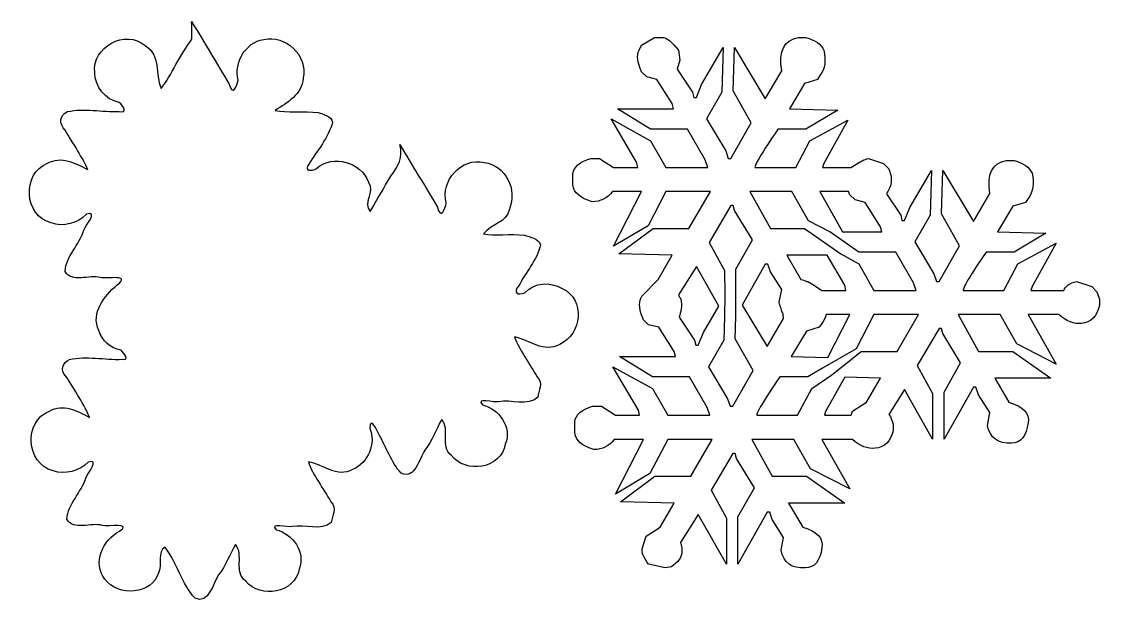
# Model space of a CAD drawing. Header units: centimetres. Extents: x -13.9 to 16.7, y -2 to 14.6.
import ezdxf

# ---------------------------------------------------------------- set-up
doc = ezdxf.new("R2010")
doc.units = ezdxf.units.CM
doc.header["$MEASUREMENT"] = 0
doc.layers.add('Layer 1', color=7, linetype='Continuous')

msp = doc.modelspace()

# ---------------------------------------------------------------- linework, layer by layer
at = {"layer": 'Layer 1', "color": 151}
msp.add_open_spline([(-9.07265, 14.06887), (-9.40173, 13.66787), (-9.66236, 13.02248), (-9.94925, 12.67396), (-9.94925, 12.67396), (-10.12088, 13.07495), (-9.95116, 13.63118), (-10.40307, 13.88973), (-10.40307, 13.88973), (-10.9488, 14.37723), (-11.92204, 13.84056), (-11.8338, 13.1254), (-11.8338, 13.1254), (-11.81979, 12.73306), (-11.53648, 12.34162), (-11.13874, 12.27985), (-11.13874, 12.27985), (-11.01797, 12.17283), (-10.88214, 11.96713), (-11.14351, 12.0195), (-11.14351, 12.0195), (-11.62623, 12.00633), (-12.131, 12.11688), (-12.6053, 12.01712), (-12.6053, 12.01712), (-12.82526, 11.91792), (-12.85697, 11.6562), (-12.66979, 11.48925), (-12.66979, 11.48925), (-12.46301, 11.13624), (-12.15405, 10.67462), (-12.02966, 10.37141), (-12.02966, 10.37141), (-12.37953, 10.55208), (-12.78347, 10.77276), (-13.17139, 10.55055), (-13.17139, 10.55055), (-13.90886, 10.25911), (-13.84127, 9.0548), (-13.06868, 8.85708), (-13.06868, 8.85708), (-12.71867, 8.73019), (-12.3173, 8.84911), (-12.06788, 9.1031), (-12.06788, 9.1031), (-11.71585, 9.21123), (-12.098, 8.7759), (-12.13954, 8.64927), (-12.13954, 8.64927), (-12.26206, 8.23744), (-12.65155, 7.91496), (-12.67218, 7.48128), (-12.67218, 7.48128), (-12.50108, 7.13815), (-11.97264, 7.4017), (-11.67165, 7.30329), (-11.67165, 7.30329), (-11.47223, 7.25921), (-10.79555, 7.4145), (-11.19606, 7.09672), (-11.19606, 7.09672), (-11.56201, 6.78541), (-11.94691, 6.30948), (-11.71915, 5.80213), (-11.71915, 5.80213), (-11.6268, 5.51982), (-11.38107, 5.28777), (-11.08619, 5.2456), (-11.08619, 5.2456), (-11.00654, 5.15999), (-10.81242, 4.94886), (-11.05514, 4.98525), (-11.05514, 4.98525), (-11.55009, 4.96964), (-12.06633, 5.08333), (-12.55275, 4.98287), (-12.55275, 4.98287), (-12.73063, 4.88866), (-12.82863, 4.67707), (-12.65068, 4.50516), (-12.65068, 4.50516), (-12.42026, 4.14629), (-12.10448, 3.64809), (-11.9795, 3.33716), (-11.9795, 3.33716), (-12.32601, 3.52014), (-12.73195, 3.73825), (-13.11884, 3.5163), (-13.11884, 3.5163), (-13.85631, 3.22486), (-13.78873, 2.02055), (-13.01613, 1.82283), (-13.01613, 1.82283), (-12.66612, 1.69594), (-12.26475, 1.81486), (-12.01533, 2.06885), (-12.01533, 2.06885), (-11.66332, 2.17713), (-12.04541, 1.74168), (-12.08699, 1.61502), (-12.08699, 1.61502), (-12.20952, 1.20319), (-12.599, 0.88071), (-12.61963, 0.44703), (-12.61963, 0.44703), (-12.44853, 0.10389), (-11.92009, 0.36749), (-11.6191, 0.2691), (-11.6191, 0.2691), (-11.4517, 0.2255), (-10.76155, 0.36199), (-11.13157, 0.10786), (-11.13157, 0.10786), (-11.60742, -0.13847), (-11.89957, -0.79725), (-11.54718, -1.256), (-11.54718, -1.256), (-11.16924, -1.76393), (-10.20244, -1.7084), (-10.01374, -1.05297), (-10.01374, -1.05297), (-9.90093, -0.82528), (-10.07924, -0.48146), (-9.8346, -0.34836), (-9.8346, -0.34836), (-9.50604, -0.77987), (-9.36283, -1.38637), (-8.98666, -1.7982), (-8.98666, -1.7982), (-8.58434, -1.97249), (-8.47983, -1.36411), (-8.31548, -1.13657), (-8.31548, -1.13657), (-8.11129, -0.88129), (-7.99867, -0.54311), (-7.84016, -0.27192), (-7.84016, -0.27192), (-7.58216, -0.56646), (-7.89903, -1.04461), (-7.54876, -1.30855), (-7.54876, -1.30855), (-7.13322, -1.81685), (-6.13634, -1.65421), (-6.03443, -0.96699), (-6.03443, -0.96699), (-5.82993, -0.48528), (-6.2243, 0.03403), (-6.6865, 0.14846), (-6.6865, 0.14846), (-6.892, 0.36512), (-6.33916, 0.2002), (-6.23029, 0.23684), (-6.23029, 0.23684), (-5.87372, 0.30906), (-5.40848, 0.09632), (-5.11962, 0.35626), (-5.11962, 0.35626), (-5.0957, 0.55065), (-4.94305, 0.75234), (-5.13156, 0.94384), (-5.13156, 0.94384), (-5.33494, 1.3079), (-5.65822, 1.72105), (-5.76691, 2.07362), (-5.76691, 2.07362), (-5.35383, 2.01147), (-4.95577, 1.6069), (-4.51532, 1.85866), (-4.51532, 1.85866), (-4.07576, 2.04477), (-3.84585, 2.59092), (-4.02328, 3.03382), (-4.02328, 3.03382), (-4.02146, 3.39163), (-3.80833, 2.96463), (-3.76293, 2.84512), (-3.76293, 2.84512), (-3.55328, 2.48912), (-3.42096, 2.05718), (-3.13474, 1.75117), (-3.13474, 1.75117), (-2.73502, 1.56219), (-2.62482, 2.18164), (-2.46117, 2.40802), (-2.46117, 2.40802), (-2.25581, 2.66312), (-2.1446, 3.00485), (-1.98585, 3.27506), (-1.98585, 3.27506), (-1.73184, 2.98775), (-2.04152, 2.52857), (-1.71595, 2.26232), (-1.71595, 2.26232), (-1.31415, 1.72562), (-0.28585, 1.87399), (-0.18012, 2.57761), (-0.18012, 2.57761), (0.02438, 3.05931), (-0.36999, 3.57863), (-0.83219, 3.69305), (-0.83219, 3.69305), (-1.03632, 3.9099), (-0.48182, 3.74477), (-0.3712, 3.78143), (-0.3712, 3.78143), (-0.01408, 3.85373), (0.45606, 3.63799), (0.73947, 3.90802), (0.73947, 3.90802), (0.76049, 4.09963), (0.91442, 4.29658), (0.72514, 4.48605), (0.72514, 4.48605), (0.51524, 4.85348), (0.21823, 5.2509), (0.08023, 5.62061), (0.08023, 5.62061), (0.50142, 5.54533), (0.92056, 5.15075), (1.36288, 5.40803), (1.36288, 5.40803), (1.99287, 5.68382), (2.09644, 6.69959), (1.42976, 6.99879), (1.42976, 6.99879), (1.09829, 7.19398), (0.62895, 7.17117), (0.36925, 6.8722), (0.36925, 6.8722), (0.16642, 6.79137), (0.03618, 6.8797), (0.19727, 7.06567), (0.19727, 7.06567), (0.39931, 7.45543), (0.72279, 7.80527), (0.82068, 8.23606), (0.82068, 8.23606), (0.76161, 8.4293), (0.52485, 8.44608), (0.35969, 8.51313), (0.35969, 8.51313), (-0.013, 8.54987), (-0.50595, 8.48877), (-0.79636, 8.54657), (-0.79636, 8.54657), (-0.58042, 8.84308), (-0.14216, 8.84381), (-0.06547, 9.2488), (-0.06547, 9.2488), (0.16565, 9.79654), (-0.16529, 10.49594), (-0.77725, 10.57205), (-0.77725, 10.57205), (-1.42622, 10.73185), (-2.02742, 10.04889), (-1.85687, 9.42316), (-1.85687, 9.42316), (-1.88209, 9.25842), (-2.01505, 8.936), (-2.10842, 9.307), (-2.10842, 9.307), (-2.46245, 9.89828), (-2.81636, 10.48963), (-3.17057, 11.08081), (-3.17057, 11.08081), (-3.0833, 10.71829), (-3.21612, 10.46331), (-3.42714, 10.18467), (-3.42714, 10.18467), (-3.62694, 9.85107), (-3.82658, 9.51687), (-4.01372, 9.17714), (-4.01372, 9.17714), (-4.24165, 9.42745), (-3.86958, 9.73026), (-4.06388, 10.01552), (-4.06388, 10.01552), (-4.27544, 10.58898), (-5.06494, 10.80569), (-5.53045, 10.40963), (-5.53045, 10.40963), (-5.67334, 10.3054), (-5.91816, 10.33592), (-5.75019, 10.53144), (-5.75019, 10.53144), (-5.51577, 10.9085), (-5.19967, 11.28027), (-5.08379, 11.71377), (-5.08379, 11.71377), (-5.12158, 11.90093), (-5.34188, 11.93235), (-5.49462, 11.99562), (-5.49462, 11.99562), (-5.88191, 12.02525), (-6.40141, 11.98754), (-6.71277, 12.05056), (-6.71277, 12.05056), (-6.368, 12.27198), (-5.94537, 12.50215), (-5.915, 12.97014), (-5.915, 12.97014), (-5.77757, 13.612), (-6.40972, 14.19596), (-7.03762, 14.06648), (-7.03762, 14.06648), (-7.56029, 13.97665), (-7.88238, 13.4118), (-7.76373, 12.91282), (-7.76373, 12.91282), (-7.78895, 12.74807), (-7.92184, 12.4257), (-8.01546, 12.79654), (-8.01546, 12.79654), (-8.37096, 13.38869), (-8.72568, 13.98132), (-9.08221, 14.57285), (-9.08221, 14.57285), (-9.07902, 14.40486), (-9.07584, 14.23687), (-9.07265, 14.06887)], degree=3, knots=[0, 0, 0, 0, 0.01234568, 0.01234568, 0.01234568, 0.01234568, 0.02469136, 0.02469136, 0.02469136, 0.02469136, 0.03703704, 0.03703704, 0.03703704, 0.03703704, 0.04938272, 0.04938272, 0.04938272, 0.04938272, 0.0617284, 0.0617284, 0.0617284, 0.0617284, 0.07407407, 0.07407407, 0.07407407, 0.07407407, 0.08641975, 0.08641975, 0.08641975, 0.08641975, 0.09876543, 0.09876543, 0.09876543, 0.09876543, 0.11111111, 0.11111111, 0.11111111, 0.11111111, 0.12345679, 0.12345679, 0.12345679, 0.12345679, 0.13580247, 0.13580247, 0.13580247, 0.13580247, 0.14814815, 0.14814815, 0.14814815, 0.14814815, 0.16049383, 0.16049383, 0.16049383, 0.16049383, 0.17283951, 0.17283951, 0.17283951, 0.17283951, 0.18518519, 0.18518519, 0.18518519, 0.18518519, 0.19753086, 0.19753086, 0.19753086, 0.19753086, 0.20987654, 0.20987654, 0.20987654, 0.20987654, 0.22222222, 0.22222222, 0.22222222, 0.22222222, 0.2345679, 0.2345679, 0.2345679, 0.2345679, 0.24691358, 0.24691358, 0.24691358, 0.24691358, 0.25925926, 0.25925926, 0.25925926, 0.25925926, 0.27160494, 0.27160494, 0.27160494, 0.27160494, 0.28395062, 0.28395062, 0.28395062, 0.28395062, 0.2962963, 0.2962963, 0.2962963, 0.2962963, 0.30864198, 0.30864198, 0.30864198, 0.30864198, 0.32098765, 0.32098765, 0.32098765, 0.32098765, 0.33333333, 0.33333333, 0.33333333, 0.33333333, 0.34567901, 0.34567901, 0.34567901, 0.34567901, 0.35802469, 0.35802469, 0.35802469, 0.35802469, 0.37037037, 0.37037037, 0.37037037, 0.37037037, 0.38271605, 0.38271605, 0.38271605, 0.38271605, 0.39506173, 0.39506173, 0.39506173, 0.39506173, 0.40740741, 0.40740741, 0.40740741, 0.40740741, 0.41975309, 0.41975309, 0.41975309, 0.41975309, 0.43209877, 0.43209877, 0.43209877, 0.43209877, 0.44444444, 0.44444444, 0.44444444, 0.44444444, 0.45679012, 0.45679012, 0.45679012, 0.45679012, 0.4691358, 0.4691358, 0.4691358, 0.4691358, 0.48148148, 0.48148148, 0.48148148, 0.48148148, 0.49382716, 0.49382716, 0.49382716, 0.49382716, 0.50617284, 0.50617284, 0.50617284, 0.50617284, 0.51851852, 0.51851852, 0.51851852, 0.51851852, 0.5308642, 0.5308642, 0.5308642, 0.5308642, 0.54320988, 0.54320988, 0.54320988, 0.54320988, 0.55555556, 0.55555556, 0.55555556, 0.55555556, 0.56790123, 0.56790123, 0.56790123, 0.56790123, 0.58024691, 0.58024691, 0.58024691, 0.58024691, 0.59259259, 0.59259259, 0.59259259, 0.59259259, 0.60493827, 0.60493827, 0.60493827, 0.60493827, 0.61728395, 0.61728395, 0.61728395, 0.61728395, 0.62962963, 0.62962963, 0.62962963, 0.62962963, 0.64197531, 0.64197531, 0.64197531, 0.64197531, 0.65432099, 0.65432099, 0.65432099, 0.65432099, 0.66666667, 0.66666667, 0.66666667, 0.66666667, 0.67901235, 0.67901235, 0.67901235, 0.67901235, 0.69135802, 0.69135802, 0.69135802, 0.69135802, 0.7037037, 0.7037037, 0.7037037, 0.7037037, 0.71604938, 0.71604938, 0.71604938, 0.71604938, 0.72839506, 0.72839506, 0.72839506, 0.72839506, 0.74074074, 0.74074074, 0.74074074, 0.74074074, 0.75308642, 0.75308642, 0.75308642, 0.75308642, 0.7654321, 0.7654321, 0.7654321, 0.7654321, 0.77777778, 0.77777778, 0.77777778, 0.77777778, 0.79012346, 0.79012346, 0.79012346, 0.79012346, 0.80246914, 0.80246914, 0.80246914, 0.80246914, 0.81481481, 0.81481481, 0.81481481, 0.81481481, 0.82716049, 0.82716049, 0.82716049, 0.82716049, 0.83950617, 0.83950617, 0.83950617, 0.83950617, 0.85185185, 0.85185185, 0.85185185, 0.85185185, 0.86419753, 0.86419753, 0.86419753, 0.86419753, 0.87654321, 0.87654321, 0.87654321, 0.87654321, 0.88888889, 0.88888889, 0.88888889, 0.88888889, 0.90123457, 0.90123457, 0.90123457, 0.90123457, 0.91358025, 0.91358025, 0.91358025, 0.91358025, 0.92592593, 0.92592593, 0.92592593, 0.92592593, 0.9382716, 0.9382716, 0.9382716, 0.9382716, 0.95061728, 0.95061728, 0.95061728, 0.95061728, 0.96296296, 0.96296296, 0.96296296, 0.96296296, 0.97530864, 0.97530864, 0.97530864, 0.97530864, 1, 1, 1, 1], dxfattribs=at)
at = {"layer": 'Layer 1', "color": 5}
for points, knots in [([(4.30789, 14.12222), (4.29417, 14.12369), (4.28148, 14.12287), (4.26967, 14.11983), (4.26967, 14.11983), (4.26967, 14.11983), (4.04992, 14.11983), (4.04992, 14.11983), (4.04992, 14.11983), (4.04992, 14.11983), (3.68925, 13.90725), (3.68925, 13.90725), (3.68925, 13.90725), (3.68925, 13.90725), (3.61521, 13.75916), (3.61521, 13.75916), (3.61521, 13.75916), (3.54208, 13.61289), (3.56737, 13.40801), (3.68925, 13.14292), (3.68925, 13.14292), (3.68925, 13.14292), (3.83495, 13.00199), (3.83495, 13.00199), (3.83495, 13.00199), (3.83495, 13.00199), (4.12397, 12.92795), (4.12397, 12.92795), (4.12397, 12.92795), (4.12397, 12.92795), (4.55629, 12.24244), (4.55629, 12.24244), (4.55629, 12.24244), (4.55629, 12.24244), (4.59451, 12.09674), (4.59451, 12.09674), (4.59451, 12.09674), (4.59451, 12.09674), (3.00374, 12.09674), (3.00374, 12.09674), (3.00374, 12.09674), (3.00374, 12.09674), (3.94005, 11.5211), (3.94005, 11.5211), (3.94005, 11.5211), (3.94005, 11.5211), (4.99101, 11.5211), (4.99101, 11.5211), (4.99101, 11.5211), (4.99101, 11.5211), (5.49499, 10.65167), (5.49499, 10.65167), (5.49499, 10.65167), (5.49499, 10.65167), (5.56665, 10.43192), (5.56665, 10.43192), (5.56665, 10.43192), (5.56665, 10.43192), (4.37476, 10.43192), (4.37476, 10.43192), (4.37476, 10.43192), (4.37476, 10.43192), (3.94005, 11.19148), (3.94005, 11.19148), (3.94005, 11.19148), (3.94005, 11.19148), (2.81983, 11.80772), (2.81983, 11.80772), (2.81983, 11.80772), (2.81983, 11.80772), (3.54355, 10.57762), (3.54355, 10.57762), (3.54355, 10.57762), (3.54355, 10.57762), (3.57938, 10.43192), (3.57938, 10.43192), (3.57938, 10.43192), (3.57938, 10.43192), (2.89387, 10.43192), (2.89387, 10.43192), (2.89387, 10.43192), (2.89387, 10.43192), (2.49498, 10.6875), (2.49498, 10.6875), (2.49498, 10.6875), (2.49498, 10.6875), (2.24419, 10.6875), (2.24419, 10.6875), (2.24419, 10.6875), (1.93033, 10.58998), (1.76219, 10.44714), (1.73782, 10.25517), (1.73782, 10.25517), (1.73782, 10.25517), (1.73782, 9.93033), (1.73782, 9.93033), (1.73782, 9.93033), (1.76219, 9.71398), (1.94417, 9.55729), (2.2824, 9.45979), (2.2824, 9.45979), (2.52313, 9.45978), (2.71483, 9.55444), (2.85804, 9.74641), (2.85804, 9.74641), (2.85804, 9.74641), (3.68925, 9.74641), (3.68925, 9.74641), (3.68925, 9.74641), (3.68925, 9.74641), (2.89387, 8.19386), (2.89387, 8.19386), (2.89387, 8.19386), (2.89387, 8.19386), (3.87078, 8.77428), (3.87078, 8.77428), (3.87078, 8.77428), (3.87078, 8.77428), (4.37476, 9.74641), (4.37476, 9.74641), (4.37476, 9.74641), (4.37476, 9.74641), (5.64069, 9.74641), (5.64069, 9.74641), (5.64069, 9.74641), (5.64069, 9.74641), (5.02922, 8.70023), (5.02922, 8.70023), (5.02922, 8.70023), (5.02922, 8.70023), (4.0141, 8.70023), (4.0141, 8.70023), (4.0141, 8.70023), (4.0141, 8.70023), (3.03957, 7.97889), (3.03957, 7.97889), (3.03957, 7.97889), (3.03957, 7.97889), (4.55629, 7.94068), (4.55629, 7.94068), (4.55629, 7.94068), (4.55629, 7.94068), (4.1598, 7.25517), (4.1598, 7.25517), (4.1598, 7.25517), (4.1598, 7.25517), (3.69642, 6.77746), (3.69642, 6.77746), (3.69642, 6.77746), (3.69642, 6.77746), (3.67015, 6.72491), (3.67015, 6.72491), (3.67015, 6.72491), (3.59701, 6.57864), (3.61992, 6.37376), (3.7418, 6.10867), (3.7418, 6.10867), (3.7418, 6.10867), (3.8875, 5.96774), (3.8875, 5.96774), (3.8875, 5.96774), (3.8875, 5.96774), (4.17652, 5.8937), (4.17652, 5.8937), (4.17652, 5.8937), (4.17652, 5.8937), (4.61123, 5.20819), (4.61123, 5.20819), (4.61123, 5.20819), (4.61123, 5.20819), (4.64706, 5.06249), (4.64706, 5.06249), (4.64706, 5.06249), (4.64706, 5.06249), (3.05629, 5.06249), (3.05629, 5.06249), (3.05629, 5.06249), (3.05629, 5.06249), (3.9926, 4.48685), (3.9926, 4.48685), (3.9926, 4.48685), (3.9926, 4.48685), (5.04594, 4.48685), (5.04594, 4.48685), (5.04594, 4.48685), (5.04594, 4.48685), (5.54754, 3.61742), (5.54754, 3.61742), (5.54754, 3.61742), (5.54754, 3.61742), (5.62158, 3.39767), (5.62158, 3.39767), (5.62158, 3.39767), (5.62158, 3.39767), (4.42731, 3.39767), (4.42731, 3.39767), (4.42731, 3.39767), (4.42731, 3.39767), (3.9926, 4.15723), (3.9926, 4.15723), (3.9926, 4.15723), (3.9926, 4.15723), (2.87476, 4.77347), (2.87476, 4.77347), (2.87476, 4.77347), (2.87476, 4.77347), (3.5961, 3.54576), (3.5961, 3.54576), (3.5961, 3.54576), (3.5961, 3.54576), (3.63193, 3.39767), (3.63193, 3.39767), (3.63193, 3.39767), (3.63193, 3.39767), (2.94642, 3.39767), (2.94642, 3.39767), (2.94642, 3.39767), (2.94642, 3.39767), (2.54992, 3.65325), (2.54992, 3.65325), (2.54992, 3.65325), (2.54992, 3.65325), (2.29673, 3.65325), (2.29673, 3.65325), (2.29673, 3.65325), (1.98288, 3.55573), (1.81474, 3.41289), (1.79036, 3.22092), (1.79036, 3.22092), (1.79036, 3.22092), (1.79036, 2.89608), (1.79036, 2.89608), (1.79036, 2.89608), (1.81474, 2.67973), (1.99672, 2.52304), (2.33495, 2.42554), (2.33495, 2.42554), (2.57567, 2.42553), (2.76737, 2.52019), (2.91059, 2.71216), (2.91059, 2.71216), (2.91059, 2.71216), (3.7418, 2.71216), (3.7418, 2.71216), (3.7418, 2.71216), (3.7418, 2.71216), (2.94642, 1.15961), (2.94642, 1.15961), (2.94642, 1.15961), (2.94642, 1.15961), (3.92572, 1.74003), (3.92572, 1.74003), (3.92572, 1.74003), (3.92572, 1.74003), (4.42731, 2.71216), (4.42731, 2.71216), (4.42731, 2.71216), (4.42731, 2.71216), (5.69324, 2.71216), (5.69324, 2.71216), (5.69324, 2.71216), (5.69324, 2.71216), (5.08177, 1.66598), (5.08177, 1.66598), (5.08177, 1.66598), (5.08177, 1.66598), (4.06664, 1.66598), (4.06664, 1.66598), (4.06664, 1.66598), (4.06664, 1.66598), (3.09212, 0.94464), (3.09212, 0.94464), (3.09212, 0.94464), (3.09212, 0.94464), (4.61123, 0.90643), (4.61123, 0.90643), (4.61123, 0.90643), (4.61123, 0.90643), (4.21234, 0.22092), (4.21234, 0.22092), (4.21234, 0.22092), (4.21234, 0.22092), (3.81585, -0.03466), (3.81585, -0.03466), (3.81585, -0.03466), (3.81585, -0.03466), (3.70597, -0.39533), (3.70597, -0.39533), (3.70597, -0.39533), (3.68159, -0.49284), (3.74124, -0.63807), (3.8875, -0.83004), (3.8875, -0.83004), (3.8875, -0.83004), (4.35566, -0.93514), (4.35566, -0.93514), (4.35566, -0.93514), (4.35566, -0.93514), (4.53719, -0.9017), (4.53719, -0.9017), (4.53719, -0.9017), (4.53719, -0.9017), (4.71633, -0.756), (4.71633, -0.756), (4.71633, -0.756), (4.83821, -0.61278), (4.86111, -0.43081), (4.78798, -0.21141), (4.78798, -0.21141), (4.78798, -0.21141), (5.29674, 0.58397), (5.29674, 0.58397), (5.29674, 0.58397), (5.29674, 0.58397), (6.09212, -0.83004), (6.09212, -0.83004), (6.09212, -0.83004), (6.09212, -0.83004), (6.09212, 0.4741), (6.09212, 0.4741), (6.09212, 0.4741), (6.09212, 0.4741), (5.65741, 1.26948), (5.65741, 1.26948), (5.65741, 1.26948), (5.65741, 1.26948), (6.27365, 2.31566), (6.27365, 2.31566), (6.27365, 2.31566), (6.27365, 2.31566), (6.34292, 2.31566), (6.34292, 2.31566), (6.34292, 2.31566), (6.34292, 2.31566), (6.37875, 2.17235), (6.37875, 2.17235), (6.37875, 2.17235), (6.37875, 2.17235), (6.88751, 1.34114), (6.88751, 1.34114), (6.88751, 1.34114), (6.88751, 1.34114), (6.41697, 0.50993), (6.41697, 0.50993), (6.41697, 0.50993), (6.41697, 0.50993), (6.41697, -0.83004), (6.41697, -0.83004), (6.41697, -0.83004), (6.41697, -0.83004), (7.24818, 0.65085), (7.24818, 0.65085), (7.24818, 0.65085), (7.24818, 0.65085), (7.32222, 0.65085), (7.32222, 0.65085), (7.32222, 0.65085), (7.32222, 0.65085), (7.39388, 0.43588), (7.39388, 0.43588), (7.39388, 0.43588), (7.39388, 0.43588), (7.71872, -0.07049), (7.71872, -0.07049), (7.71872, -0.07049), (7.71872, -0.07049), (7.64468, -0.43116), (7.64468, -0.43116), (7.64468, -0.43116), (7.7178, -0.79072), (7.94624, -0.95952), (8.33019, -0.93514), (8.33019, -0.93514), (8.59528, -0.93514), (8.75436, -0.74344), (8.80312, -0.3595), (8.80312, -0.3595), (8.85186, -0.0944), (8.66989, 0.09903), (8.25853, 0.22092), (8.25853, 0.22092), (8.25853, 0.22092), (7.85964, 0.90643), (7.85964, 0.90643), (7.85964, 0.90643), (7.85964, 0.90643), (9.45041, 0.90643), (9.45041, 0.90643), (9.45041, 0.90643), (9.45041, 0.90643), (8.3684, 1.66598), (8.3684, 1.66598), (8.3684, 1.66598), (8.3684, 1.66598), (7.39388, 1.66598), (7.39388, 1.66598), (7.39388, 1.66598), (7.39388, 1.66598), (6.81346, 2.71216), (6.81346, 2.71216), (6.81346, 2.71216), (6.81346, 2.71216), (8.00773, 2.71216), (8.00773, 2.71216), (8.00773, 2.71216), (8.00773, 2.71216), (8.47828, 1.88095), (8.47828, 1.88095), (8.47828, 1.88095), (8.47828, 1.88095), (9.59611, 1.30531), (9.59611, 1.30531), (9.59611, 1.30531), (9.59611, 1.30531), (8.80312, 2.71216), (8.80312, 2.71216), (8.80312, 2.71216), (8.80312, 2.71216), (9.67016, 2.71216), (9.67016, 2.71216), (9.67016, 2.71216), (9.8865, 2.52019), (10.10349, 2.43699), (10.31984, 2.46137), (10.31984, 2.46137), (10.58493, 2.48574), (10.75307, 2.65388), (10.82621, 2.96774), (10.82621, 2.96774), (10.82621, 2.96774), (10.82621, 3.14688), (10.82621, 3.14688), (10.82621, 3.14688), (10.82621, 3.14688), (10.75455, 3.36185), (10.75455, 3.36185), (10.75455, 3.36185), (10.75455, 3.36185), (10.69962, 3.41678), (10.69962, 3.41678), (10.69962, 3.41678), (10.69962, 3.41678), (11.15105, 4.12618), (11.15105, 4.12618), (11.15105, 4.12618), (11.15105, 4.12618), (11.94644, 2.71455), (11.94644, 2.71455), (11.94644, 2.71455), (11.94644, 2.71455), (11.94644, 4.01631), (11.94644, 4.01631), (11.94644, 4.01631), (11.94644, 4.01631), (11.51172, 4.81169), (11.51172, 4.81169), (11.51172, 4.81169), (11.51172, 4.81169), (12.13035, 5.85787), (12.13035, 5.85787), (12.13035, 5.85787), (12.13035, 5.85787), (12.19723, 5.85787), (12.19723, 5.85787), (12.19723, 5.85787), (12.19723, 5.85787), (12.23545, 5.71695), (12.23545, 5.71695), (12.23545, 5.71695), (12.23545, 5.71695), (12.74182, 4.88573), (12.74182, 4.88573), (12.74182, 4.88573), (12.74182, 4.88573), (12.27128, 4.05213), (12.27128, 4.05213), (12.27128, 4.05213), (12.27128, 4.05213), (12.27128, 2.71455), (12.27128, 2.71455), (12.27128, 2.71455), (12.27128, 2.71455), (13.10249, 4.19545), (13.10249, 4.19545), (13.10249, 4.19545), (13.10249, 4.19545), (13.17654, 4.19545), (13.17654, 4.19545), (13.17654, 4.19545), (13.17654, 4.19545), (13.24819, 3.98048), (13.24819, 3.98048), (13.24819, 3.98048), (13.24819, 3.98048), (13.57303, 3.47172), (13.57303, 3.47172), (13.57303, 3.47172), (13.57303, 3.47172), (13.50138, 3.11105), (13.50138, 3.11105), (13.50138, 3.11105), (13.5745, 2.75149), (13.80294, 2.58507), (14.18689, 2.60945), (14.18689, 2.60945), (14.45198, 2.60945), (14.60867, 2.80115), (14.65743, 3.18509), (14.65743, 3.18509), (14.70618, 3.45019), (14.5242, 3.64362), (14.11284, 3.76551), (14.11284, 3.76551), (14.11284, 3.76551), (13.71634, 4.45102), (13.71634, 4.45102), (13.71634, 4.45102), (13.71634, 4.45102), (15.30473, 4.45102), (15.30473, 4.45102), (15.30473, 4.45102), (15.30473, 4.45102), (14.22271, 5.20819), (14.22271, 5.20819), (14.22271, 5.20819), (14.22271, 5.20819), (13.24819, 5.20819), (13.24819, 5.20819), (13.24819, 5.20819), (13.24819, 5.20819), (12.66778, 6.25676), (12.66778, 6.25676), (12.66778, 6.25676), (12.66778, 6.25676), (13.86204, 6.25676), (13.86204, 6.25676), (13.86204, 6.25676), (13.86204, 6.25676), (14.33259, 5.42316), (14.33259, 5.42316), (14.33259, 5.42316), (14.33259, 5.42316), (15.45281, 4.84752), (15.45281, 4.84752), (15.45281, 4.84752), (15.45281, 4.84752), (14.65743, 6.25676), (14.65743, 6.25676), (14.65743, 6.25676), (14.65743, 6.25676), (15.52447, 6.25676), (15.52447, 6.25676), (15.52447, 6.25676), (15.74081, 6.06478), (15.9578, 5.97919), (16.17415, 6.00357), (16.17415, 6.00357), (16.43924, 6.02794), (16.60738, 6.19847), (16.68052, 6.51233), (16.68052, 6.51233), (16.68052, 6.51233), (16.68052, 6.68908), (16.68052, 6.68908), (16.68052, 6.68908), (16.68052, 6.68908), (16.60887, 6.90405), (16.60887, 6.90405), (16.60887, 6.90405), (16.60887, 6.90405), (16.46317, 7.05214), (16.46317, 7.05214), (16.46317, 7.05214), (16.46317, 7.05214), (16.03323, 7.19784), (16.03323, 7.19784), (16.03323, 7.19784), (15.8382, 7.14908), (15.71653, 7.06415), (15.66778, 6.94227), (15.66778, 6.94227), (15.66778, 6.94227), (14.72908, 6.94227), (14.72908, 6.94227), (14.72908, 6.94227), (14.72908, 6.94227), (14.7673, 7.05214), (14.7673, 7.05214), (14.7673, 7.05214), (14.7673, 7.05214), (15.45281, 8.27985), (15.45281, 8.27985), (15.45281, 8.27985), (15.45281, 8.27985), (14.36841, 7.69943), (14.36841, 7.69943), (14.36841, 7.69943), (14.36841, 7.69943), (13.97192, 6.94227), (13.97192, 6.94227), (13.97192, 6.94227), (13.97192, 6.94227), (12.81587, 6.94227), (12.81587, 6.94227), (12.81587, 6.94227), (12.79148, 6.99102), (13.00608, 7.35258), (13.46316, 8.02905), (13.46316, 8.02905), (13.46316, 8.02905), (14.25854, 8.02905), (14.25854, 8.02905), (14.25854, 8.02905), (14.25854, 8.02905), (15.1638, 8.56886), (15.1638, 8.56886), (15.1638, 8.56886), (15.1638, 8.56886), (13.788, 8.60469), (13.788, 8.60469), (13.788, 8.60469), (13.788, 8.60469), (14.22271, 9.32842), (14.22271, 9.32842), (14.22271, 9.32842), (14.22271, 9.32842), (14.58338, 9.4359), (14.58338, 9.4359), (14.58338, 9.4359), (14.58338, 9.4359), (14.65743, 9.54578), (14.65743, 9.54578), (14.65743, 9.54578), (14.80064, 9.73774), (14.83738, 9.98002), (14.7673, 10.2695), (14.7673, 10.2695), (14.69416, 10.43709), (14.52364, 10.55703), (14.25854, 10.63017), (14.25854, 10.63017), (14.25854, 10.63017), (14.04358, 10.63017), (14.04358, 10.63017), (14.04358, 10.63017), (13.63221, 10.55703), (13.47552, 10.24366), (13.57303, 9.68909), (13.57303, 9.68909), (13.57303, 9.68909), (13.10249, 8.8937), (13.10249, 8.8937), (13.10249, 8.8937), (13.10249, 8.8937), (12.23545, 10.34116), (12.23545, 10.34116), (12.23545, 10.34116), (12.23545, 10.34116), (12.19723, 9.11345), (12.19723, 9.11345), (12.19723, 9.11345), (12.19723, 9.11345), (12.70599, 8.20819), (12.70599, 8.20819), (12.70599, 8.20819), (12.70599, 8.20819), (12.13035, 7.19784), (12.13035, 7.19784), (12.13035, 7.19784), (12.13035, 7.19784), (12.05631, 7.19784), (12.05631, 7.19784), (12.05631, 7.19784), (12.05631, 7.19784), (11.98226, 7.41281), (11.98226, 7.41281), (11.98226, 7.41281), (11.98226, 7.41281), (11.44007, 8.31807), (11.44007, 8.31807), (11.44007, 8.31807), (11.44007, 8.31807), (11.87239, 9.07523), (11.87239, 9.07523), (11.87239, 9.07523), (11.87239, 9.07523), (11.91061, 10.34116), (11.91061, 10.34116), (11.91061, 10.34116), (11.91061, 10.34116), (11.29675, 9.2902), (11.29675, 9.2902), (11.29675, 9.2902), (11.29675, 9.2902), (11.15105, 8.92953), (11.15105, 8.92953), (11.15105, 8.92953), (11.15105, 8.92953), (11.07701, 8.92953), (11.07701, 8.92953), (11.07701, 8.92953), (11.07701, 8.92953), (11.04118, 9.07523), (11.04118, 9.07523), (11.04118, 9.07523), (11.04118, 9.07523), (10.63274, 9.6867), (10.63274, 9.6867), (10.63274, 9.6867), (10.69654, 9.76722), (10.74319, 9.87121), (10.77366, 10.00199), (10.77366, 10.00199), (10.77366, 10.00199), (10.77366, 10.18113), (10.77366, 10.18113), (10.77366, 10.18113), (10.77366, 10.18113), (10.69962, 10.3961), (10.69962, 10.3961), (10.69962, 10.3961), (10.69962, 10.3961), (10.55392, 10.5418), (10.55392, 10.5418), (10.55392, 10.5418), (10.55392, 10.5418), (10.12398, 10.6875), (10.12398, 10.6875), (10.12398, 10.6875), (10.062, 10.672), (10.00876, 10.65305), (9.96156, 10.63017), (9.96156, 10.63017), (9.96092, 10.62986), (9.95981, 10.63048), (9.95917, 10.63017), (9.95917, 10.63017), (9.95917, 10.63017), (9.95201, 10.6254), (9.95201, 10.6254), (9.95201, 10.6254), (9.93238, 10.61547), (9.91403, 10.6056), (9.89707, 10.59434), (9.89707, 10.59434), (9.89378, 10.59216), (9.8907, 10.58941), (9.88751, 10.58718), (9.88751, 10.58718), (9.88751, 10.58718), (9.62478, 10.43192), (9.62478, 10.43192), (9.62478, 10.43192), (9.62478, 10.43192), (8.82223, 10.43192), (8.82223, 10.43192), (8.82223, 10.43192), (8.82223, 10.43192), (8.85805, 10.5418), (8.85805, 10.5418), (8.85805, 10.5418), (8.85805, 10.5418), (9.54357, 11.77189), (9.54357, 11.77189), (9.54357, 11.77189), (9.54357, 11.77189), (8.46156, 11.19148), (8.46156, 11.19148), (8.46156, 11.19148), (8.46156, 11.19148), (8.06267, 10.43192), (8.06267, 10.43192), (8.06267, 10.43192), (8.06267, 10.43192), (6.90662, 10.43192), (6.90662, 10.43192), (6.90662, 10.43192), (6.88223, 10.48067), (7.09923, 10.84463), (7.5563, 11.5211), (7.5563, 11.5211), (7.5563, 11.5211), (8.35168, 11.5211), (8.35168, 11.5211), (8.35168, 11.5211), (8.35168, 11.5211), (9.25694, 12.05852), (9.25694, 12.05852), (9.25694, 12.05852), (9.25694, 12.05852), (7.88114, 12.09674), (7.88114, 12.09674), (7.88114, 12.09674), (7.88114, 12.09674), (8.31347, 12.81807), (8.31347, 12.81807), (8.31347, 12.81807), (8.31347, 12.81807), (8.67653, 12.92795), (8.67653, 12.92795), (8.67653, 12.92795), (8.67653, 12.92795), (8.74818, 13.03782), (8.74818, 13.03782), (8.74818, 13.03782), (8.89139, 13.22978), (8.92813, 13.46967), (8.85805, 13.75916), (8.85805, 13.75916), (8.78492, 13.92674), (8.61678, 14.04669), (8.35168, 14.11983), (8.35168, 14.11983), (8.35168, 14.11983), (8.13672, 14.11983), (8.13672, 14.11983), (8.13672, 14.11983), (7.72535, 14.04669), (7.56866, 13.73331), (7.66617, 13.17874), (7.66617, 13.17874), (7.66617, 13.17874), (7.19563, 12.38336), (7.19563, 12.38336), (7.19563, 12.38336), (7.19563, 12.38336), (6.3262, 13.8332), (6.3262, 13.8332), (6.3262, 13.8332), (6.3262, 13.8332), (6.29037, 12.60311), (6.29037, 12.60311), (6.29037, 12.60311), (6.29037, 12.60311), (6.79674, 11.69785), (6.79674, 11.69785), (6.79674, 11.69785), (6.79674, 11.69785), (6.22111, 10.6875), (6.22111, 10.6875), (6.22111, 10.6875), (6.22111, 10.6875), (6.14706, 10.6875), (6.14706, 10.6875), (6.14706, 10.6875), (6.14706, 10.6875), (6.07541, 10.90247), (6.07541, 10.90247), (6.07541, 10.90247), (6.07541, 10.90247), (5.53082, 11.80772), (5.53082, 11.80772), (5.53082, 11.80772), (5.53082, 11.80772), (5.96553, 12.56728), (5.96553, 12.56728), (5.96553, 12.56728), (5.96553, 12.56728), (6.00136, 13.8332), (6.00136, 13.8332), (6.00136, 13.8332), (6.00136, 13.8332), (5.38989, 12.78225), (5.38989, 12.78225), (5.38989, 12.78225), (5.38989, 12.78225), (5.24419, 12.42158), (5.24419, 12.42158), (5.24419, 12.42158), (5.24419, 12.42158), (5.17015, 12.42158), (5.17015, 12.42158), (5.17015, 12.42158), (5.17015, 12.42158), (5.13432, 12.56728), (5.13432, 12.56728), (5.13432, 12.56728), (5.13432, 12.56728), (4.69961, 13.21696), (4.69961, 13.21696), (4.69961, 13.21696), (4.69961, 13.21696), (4.77126, 13.47253), (4.77126, 13.47253), (4.77126, 13.47253), (4.77126, 13.47253), (4.73543, 13.75916), (4.73543, 13.75916), (4.73543, 13.75916), (4.54613, 13.99111), (4.40387, 14.11188), (4.30789, 14.12222)], [0, 0, 0, 0, 0.00446429, 0.00446429, 0.00446429, 0.00446429, 0.00892857, 0.00892857, 0.00892857, 0.00892857, 0.01339286, 0.01339286, 0.01339286, 0.01339286, 0.01785714, 0.01785714, 0.01785714, 0.01785714, 0.02232143, 0.02232143, 0.02232143, 0.02232143, 0.02678571, 0.02678571, 0.02678571, 0.02678571, 0.03125, 0.03125, 0.03125, 0.03125, 0.03571429, 0.03571429, 0.03571429, 0.03571429, 0.04017857, 0.04017857, 0.04017857, 0.04017857, 0.04464286, 0.04464286, 0.04464286, 0.04464286, 0.04910714, 0.04910714, 0.04910714, 0.04910714, 0.05357143, 0.05357143, 0.05357143, 0.05357143, 0.05803571, 0.05803571, 0.05803571, 0.05803571, 0.0625, 0.0625, 0.0625, 0.0625, 0.06696429, 0.06696429, 0.06696429, 0.06696429, 0.07142857, 0.07142857, 0.07142857, 0.07142857, 0.07589286, 0.07589286, 0.07589286, 0.07589286, 0.08035714, 0.08035714, 0.08035714, 0.08035714, 0.08482143, 0.08482143, 0.08482143, 0.08482143, 0.08928571, 0.08928571, 0.08928571, 0.08928571, 0.09375, 0.09375, 0.09375, 0.09375, 0.09821429, 0.09821429, 0.09821429, 0.09821429, 0.10267857, 0.10267857, 0.10267857, 0.10267857, 0.10714286, 0.10714286, 0.10714286, 0.10714286, 0.11160714, 0.11160714, 0.11160714, 0.11160714, 0.11607143, 0.11607143, 0.11607143, 0.11607143, 0.12053571, 0.12053571, 0.12053571, 0.12053571, 0.125, 0.125, 0.125, 0.125, 0.12946429, 0.12946429, 0.12946429, 0.12946429, 0.13392857, 0.13392857, 0.13392857, 0.13392857, 0.13839286, 0.13839286, 0.13839286, 0.13839286, 0.14285714, 0.14285714, 0.14285714, 0.14285714, 0.14732143, 0.14732143, 0.14732143, 0.14732143, 0.15178571, 0.15178571, 0.15178571, 0.15178571, 0.15625, 0.15625, 0.15625, 0.15625, 0.16071429, 0.16071429, 0.16071429, 0.16071429, 0.16517857, 0.16517857, 0.16517857, 0.16517857, 0.16964286, 0.16964286, 0.16964286, 0.16964286, 0.17410714, 0.17410714, 0.17410714, 0.17410714, 0.17857143, 0.17857143, 0.17857143, 0.17857143, 0.18303571, 0.18303571, 0.18303571, 0.18303571, 0.1875, 0.1875, 0.1875, 0.1875, 0.19196429, 0.19196429, 0.19196429, 0.19196429, 0.19642857, 0.19642857, 0.19642857, 0.19642857, 0.20089286, 0.20089286, 0.20089286, 0.20089286, 0.20535714, 0.20535714, 0.20535714, 0.20535714, 0.20982143, 0.20982143, 0.20982143, 0.20982143, 0.21428571, 0.21428571, 0.21428571, 0.21428571, 0.21875, 0.21875, 0.21875, 0.21875, 0.22321429, 0.22321429, 0.22321429, 0.22321429, 0.22767857, 0.22767857, 0.22767857, 0.22767857, 0.23214286, 0.23214286, 0.23214286, 0.23214286, 0.23660714, 0.23660714, 0.23660714, 0.23660714, 0.24107143, 0.24107143, 0.24107143, 0.24107143, 0.24553571, 0.24553571, 0.24553571, 0.24553571, 0.25, 0.25, 0.25, 0.25, 0.25446429, 0.25446429, 0.25446429, 0.25446429, 0.25892857, 0.25892857, 0.25892857, 0.25892857, 0.26339286, 0.26339286, 0.26339286, 0.26339286, 0.26785714, 0.26785714, 0.26785714, 0.26785714, 0.27232143, 0.27232143, 0.27232143, 0.27232143, 0.27678571, 0.27678571, 0.27678571, 0.27678571, 0.28125, 0.28125, 0.28125, 0.28125, 0.28571429, 0.28571429, 0.28571429, 0.28571429, 0.29017857, 0.29017857, 0.29017857, 0.29017857, 0.29464286, 0.29464286, 0.29464286, 0.29464286, 0.29910714, 0.29910714, 0.29910714, 0.29910714, 0.30357143, 0.30357143, 0.30357143, 0.30357143, 0.30803571, 0.30803571, 0.30803571, 0.30803571, 0.3125, 0.3125, 0.3125, 0.3125, 0.31696429, 0.31696429, 0.31696429, 0.31696429, 0.32142857, 0.32142857, 0.32142857, 0.32142857, 0.32589286, 0.32589286, 0.32589286, 0.32589286, 0.33035714, 0.33035714, 0.33035714, 0.33035714, 0.33482143, 0.33482143, 0.33482143, 0.33482143, 0.33928571, 0.33928571, 0.33928571, 0.33928571, 0.34375, 0.34375, 0.34375, 0.34375, 0.34821429, 0.34821429, 0.34821429, 0.34821429, 0.35267857, 0.35267857, 0.35267857, 0.35267857, 0.35714286, 0.35714286, 0.35714286, 0.35714286, 0.36160714, 0.36160714, 0.36160714, 0.36160714, 0.36607143, 0.36607143, 0.36607143, 0.36607143, 0.37053571, 0.37053571, 0.37053571, 0.37053571, 0.375, 0.375, 0.375, 0.375, 0.37946429, 0.37946429, 0.37946429, 0.37946429, 0.38392857, 0.38392857, 0.38392857, 0.38392857, 0.38839286, 0.38839286, 0.38839286, 0.38839286, 0.39285714, 0.39285714, 0.39285714, 0.39285714, 0.39732143, 0.39732143, 0.39732143, 0.39732143, 0.40178571, 0.40178571, 0.40178571, 0.40178571, 0.40625, 0.40625, 0.40625, 0.40625, 0.41071429, 0.41071429, 0.41071429, 0.41071429, 0.41517857, 0.41517857, 0.41517857, 0.41517857, 0.41964286, 0.41964286, 0.41964286, 0.41964286, 0.42410714, 0.42410714, 0.42410714, 0.42410714, 0.42857143, 0.42857143, 0.42857143, 0.42857143, 0.43303571, 0.43303571, 0.43303571, 0.43303571, 0.4375, 0.4375, 0.4375, 0.4375, 0.44196429, 0.44196429, 0.44196429, 0.44196429, 0.44642857, 0.44642857, 0.44642857, 0.44642857, 0.45089286, 0.45089286, 0.45089286, 0.45089286, 0.45535714, 0.45535714, 0.45535714, 0.45535714, 0.45982143, 0.45982143, 0.45982143, 0.45982143, 0.46428571, 0.46428571, 0.46428571, 0.46428571, 0.46875, 0.46875, 0.46875, 0.46875, 0.47321429, 0.47321429, 0.47321429, 0.47321429, 0.47767857, 0.47767857, 0.47767857, 0.47767857, 0.48214286, 0.48214286, 0.48214286, 0.48214286, 0.48660714, 0.48660714, 0.48660714, 0.48660714, 0.49107143, 0.49107143, 0.49107143, 0.49107143, 0.49553571, 0.49553571, 0.49553571, 0.49553571, 0.5, 0.5, 0.5, 0.5, 0.50446429, 0.50446429, 0.50446429, 0.50446429, 0.50892857, 0.50892857, 0.50892857, 0.50892857, 0.51339286, 0.51339286, 0.51339286, 0.51339286, 0.51785714, 0.51785714, 0.51785714, 0.51785714, 0.52232143, 0.52232143, 0.52232143, 0.52232143, 0.52678571, 0.52678571, 0.52678571, 0.52678571, 0.53125, 0.53125, 0.53125, 0.53125, 0.53571429, 0.53571429, 0.53571429, 0.53571429, 0.54017857, 0.54017857, 0.54017857, 0.54017857, 0.54464286, 0.54464286, 0.54464286, 0.54464286, 0.54910714, 0.54910714, 0.54910714, 0.54910714, 0.55357143, 0.55357143, 0.55357143, 0.55357143, 0.55803571, 0.55803571, 0.55803571, 0.55803571, 0.5625, 0.5625, 0.5625, 0.5625, 0.56696429, 0.56696429, 0.56696429, 0.56696429, 0.57142857, 0.57142857, 0.57142857, 0.57142857, 0.57589286, 0.57589286, 0.57589286, 0.57589286, 0.58035714, 0.58035714, 0.58035714, 0.58035714, 0.58482143, 0.58482143, 0.58482143, 0.58482143, 0.58928571, 0.58928571, 0.58928571, 0.58928571, 0.59375, 0.59375, 0.59375, 0.59375, 0.59821429, 0.59821429, 0.59821429, 0.59821429, 0.60267857, 0.60267857, 0.60267857, 0.60267857, 0.60714286, 0.60714286, 0.60714286, 0.60714286, 0.61160714, 0.61160714, 0.61160714, 0.61160714, 0.61607143, 0.61607143, 0.61607143, 0.61607143, 0.62053571, 0.62053571, 0.62053571, 0.62053571, 0.625, 0.625, 0.625, 0.625, 0.62946429, 0.62946429, 0.62946429, 0.62946429, 0.63392857, 0.63392857, 0.63392857, 0.63392857, 0.63839286, 0.63839286, 0.63839286, 0.63839286, 0.64285714, 0.64285714, 0.64285714, 0.64285714, 0.64732143, 0.64732143, 0.64732143, 0.64732143, 0.65178571, 0.65178571, 0.65178571, 0.65178571, 0.65625, 0.65625, 0.65625, 0.65625, 0.66071429, 0.66071429, 0.66071429, 0.66071429, 0.66517857, 0.66517857, 0.66517857, 0.66517857, 0.66964286, 0.66964286, 0.66964286, 0.66964286, 0.67410714, 0.67410714, 0.67410714, 0.67410714, 0.67857143, 0.67857143, 0.67857143, 0.67857143, 0.68303571, 0.68303571, 0.68303571, 0.68303571, 0.6875, 0.6875, 0.6875, 0.6875, 0.69196429, 0.69196429, 0.69196429, 0.69196429, 0.69642857, 0.69642857, 0.69642857, 0.69642857, 0.70089286, 0.70089286, 0.70089286, 0.70089286, 0.70535714, 0.70535714, 0.70535714, 0.70535714, 0.70982143, 0.70982143, 0.70982143, 0.70982143, 0.71428571, 0.71428571, 0.71428571, 0.71428571, 0.71875, 0.71875, 0.71875, 0.71875, 0.72321429, 0.72321429, 0.72321429, 0.72321429, 0.72767857, 0.72767857, 0.72767857, 0.72767857, 0.73214286, 0.73214286, 0.73214286, 0.73214286, 0.73660714, 0.73660714, 0.73660714, 0.73660714, 0.74107143, 0.74107143, 0.74107143, 0.74107143, 0.74553571, 0.74553571, 0.74553571, 0.74553571, 0.75, 0.75, 0.75, 0.75, 0.75446429, 0.75446429, 0.75446429, 0.75446429, 0.75892857, 0.75892857, 0.75892857, 0.75892857, 0.76339286, 0.76339286, 0.76339286, 0.76339286, 0.76785714, 0.76785714, 0.76785714, 0.76785714, 0.77232143, 0.77232143, 0.77232143, 0.77232143, 0.77678571, 0.77678571, 0.77678571, 0.77678571, 0.78125, 0.78125, 0.78125, 0.78125, 0.78571429, 0.78571429, 0.78571429, 0.78571429, 0.79017857, 0.79017857, 0.79017857, 0.79017857, 0.79464286, 0.79464286, 0.79464286, 0.79464286, 0.79910714, 0.79910714, 0.79910714, 0.79910714, 0.80357143, 0.80357143, 0.80357143, 0.80357143, 0.80803571, 0.80803571, 0.80803571, 0.80803571, 0.8125, 0.8125, 0.8125, 0.8125, 0.81696429, 0.81696429, 0.81696429, 0.81696429, 0.82142857, 0.82142857, 0.82142857, 0.82142857, 0.82589286, 0.82589286, 0.82589286, 0.82589286, 0.83035714, 0.83035714, 0.83035714, 0.83035714, 0.83482143, 0.83482143, 0.83482143, 0.83482143, 0.83928571, 0.83928571, 0.83928571, 0.83928571, 0.84375, 0.84375, 0.84375, 0.84375, 0.84821429, 0.84821429, 0.84821429, 0.84821429, 0.85267857, 0.85267857, 0.85267857, 0.85267857, 0.85714286, 0.85714286, 0.85714286, 0.85714286, 0.86160714, 0.86160714, 0.86160714, 0.86160714, 0.86607143, 0.86607143, 0.86607143, 0.86607143, 0.87053571, 0.87053571, 0.87053571, 0.87053571, 0.875, 0.875, 0.875, 0.875, 0.87946429, 0.87946429, 0.87946429, 0.87946429, 0.88392857, 0.88392857, 0.88392857, 0.88392857, 0.88839286, 0.88839286, 0.88839286, 0.88839286, 0.89285714, 0.89285714, 0.89285714, 0.89285714, 0.89732143, 0.89732143, 0.89732143, 0.89732143, 0.90178571, 0.90178571, 0.90178571, 0.90178571, 0.90625, 0.90625, 0.90625, 0.90625, 0.91071429, 0.91071429, 0.91071429, 0.91071429, 0.91517857, 0.91517857, 0.91517857, 0.91517857, 0.91964286, 0.91964286, 0.91964286, 0.91964286, 0.92410714, 0.92410714, 0.92410714, 0.92410714, 0.92857143, 0.92857143, 0.92857143, 0.92857143, 0.93303571, 0.93303571, 0.93303571, 0.93303571, 0.9375, 0.9375, 0.9375, 0.9375, 0.94196429, 0.94196429, 0.94196429, 0.94196429, 0.94642857, 0.94642857, 0.94642857, 0.94642857, 0.95089286, 0.95089286, 0.95089286, 0.95089286, 0.95535714, 0.95535714, 0.95535714, 0.95535714, 0.95982143, 0.95982143, 0.95982143, 0.95982143, 0.96428571, 0.96428571, 0.96428571, 0.96428571, 0.96875, 0.96875, 0.96875, 0.96875, 0.97321429, 0.97321429, 0.97321429, 0.97321429, 0.97767857, 0.97767857, 0.97767857, 0.97767857, 0.98214286, 0.98214286, 0.98214286, 0.98214286, 0.98660714, 0.98660714, 0.98660714, 0.98660714, 0.99107143, 0.99107143, 0.99107143, 0.99107143, 1, 1, 1, 1]), ([(6.76092, 9.74641), (6.76092, 9.74641), (7.9528, 9.74641), (7.9528, 9.74641), (7.9528, 9.74641), (7.9528, 9.74641), (8.42334, 8.9152), (8.42334, 8.9152), (8.42334, 8.9152), (8.42334, 8.9152), (9.02764, 8.60469), (9.02764, 8.60469), (9.02764, 8.60469), (9.02764, 8.60469), (9.8493, 8.02905), (9.8493, 8.02905), (9.8493, 8.02905), (9.8493, 8.02905), (10.90026, 8.02905), (10.90026, 8.02905), (10.90026, 8.02905), (10.90026, 8.02905), (11.40185, 7.15962), (11.40185, 7.15962), (11.40185, 7.15962), (11.40185, 7.15962), (11.47589, 6.94227), (11.47589, 6.94227), (11.47589, 6.94227), (11.47589, 6.94227), (10.28162, 6.94227), (10.28162, 6.94227), (10.28162, 6.94227), (10.28162, 6.94227), (9.8493, 7.69943), (9.8493, 7.69943), (9.8493, 7.69943), (9.8493, 7.69943), (9.34293, 7.97889), (9.34293, 7.97889), (9.34293, 7.97889), (9.34293, 7.97889), (8.31347, 8.70023), (8.31347, 8.70023), (8.31347, 8.70023), (8.31347, 8.70023), (7.34133, 8.70023), (7.34133, 8.70023), (7.34133, 8.70023), (7.34133, 8.70023), (6.76092, 9.74641), (6.76092, 9.74641)], [0, 0, 0, 0, 0.07142857, 0.07142857, 0.07142857, 0.07142857, 0.14285714, 0.14285714, 0.14285714, 0.14285714, 0.21428571, 0.21428571, 0.21428571, 0.21428571, 0.28571429, 0.28571429, 0.28571429, 0.28571429, 0.35714286, 0.35714286, 0.35714286, 0.35714286, 0.42857143, 0.42857143, 0.42857143, 0.42857143, 0.5, 0.5, 0.5, 0.5, 0.57142857, 0.57142857, 0.57142857, 0.57142857, 0.64285714, 0.64285714, 0.64285714, 0.64285714, 0.71428571, 0.71428571, 0.71428571, 0.71428571, 0.78571429, 0.78571429, 0.78571429, 0.78571429, 0.85714286, 0.85714286, 0.85714286, 0.85714286, 1, 1, 1, 1]), ([(8.74818, 9.74641), (8.74818, 9.74641), (9.55551, 9.74641), (9.55551, 9.74641), (9.55551, 9.74641), (9.56751, 9.71575), (9.58119, 9.68332), (9.59611, 9.65087), (9.59611, 9.65087), (9.59611, 9.65087), (9.7442, 9.50995), (9.7442, 9.50995), (9.7442, 9.50995), (9.7442, 9.50995), (10.03083, 9.4359), (10.03083, 9.4359), (10.03083, 9.4359), (10.03083, 9.4359), (10.46554, 8.75039), (10.46554, 8.75039), (10.46554, 8.75039), (10.46554, 8.75039), (10.50137, 8.60469), (10.50137, 8.60469), (10.50137, 8.60469), (10.50137, 8.60469), (9.39309, 8.60469), (9.39309, 8.60469), (9.39309, 8.60469), (9.39309, 8.60469), (8.74818, 9.74641), (8.74818, 9.74641)], [0, 0, 0, 0, 0.11111111, 0.11111111, 0.11111111, 0.11111111, 0.22222222, 0.22222222, 0.22222222, 0.22222222, 0.33333333, 0.33333333, 0.33333333, 0.33333333, 0.44444444, 0.44444444, 0.44444444, 0.44444444, 0.55555556, 0.55555556, 0.55555556, 0.55555556, 0.66666667, 0.66666667, 0.66666667, 0.66666667, 0.77777778, 0.77777778, 0.77777778, 0.77777778, 1, 1, 1, 1]), ([(6.22111, 9.34991), (6.22111, 9.34991), (6.29037, 9.34991), (6.29037, 9.34991), (6.29037, 9.34991), (6.29037, 9.34991), (6.3262, 9.2066), (6.3262, 9.2066), (6.3262, 9.2066), (6.3262, 9.2066), (6.83257, 8.37539), (6.83257, 8.37539), (6.83257, 8.37539), (6.83257, 8.37539), (6.36203, 7.54418), (6.36203, 7.54418), (6.36203, 7.54418), (6.36203, 7.54418), (6.36203, 6.2257), (6.36203, 6.2257), (6.36203, 6.2257), (6.36203, 6.2257), (6.36203, 6.20421), (6.36203, 6.20421), (6.36203, 6.20421), (6.36203, 6.20421), (6.34292, 5.56886), (6.34292, 5.56886), (6.34292, 5.56886), (6.34292, 5.56886), (6.84929, 4.6636), (6.84929, 4.6636), (6.84929, 4.6636), (6.84929, 4.6636), (6.27365, 3.65325), (6.27365, 3.65325), (6.27365, 3.65325), (6.27365, 3.65325), (6.202, 3.65325), (6.202, 3.65325), (6.202, 3.65325), (6.202, 3.65325), (6.12795, 3.86822), (6.12795, 3.86822), (6.12795, 3.86822), (6.12795, 3.86822), (5.58337, 4.77347), (5.58337, 4.77347), (5.58337, 4.77347), (5.58337, 4.77347), (6.01808, 5.53303), (6.01808, 5.53303), (6.01808, 5.53303), (6.01808, 5.53303), (6.03719, 6.20421), (6.03719, 6.20421), (6.03719, 6.20421), (6.03719, 6.20421), (6.03719, 6.20898), (6.03719, 6.20898), (6.03719, 6.20898), (6.03719, 6.20898), (6.05391, 6.79895), (6.05391, 6.79895), (6.05391, 6.79895), (6.05391, 6.79895), (6.03719, 7.50596), (6.03719, 7.50596), (6.03719, 7.50596), (6.03719, 7.50596), (5.60486, 8.30135), (5.60486, 8.30135), (5.60486, 8.30135), (5.60486, 8.30135), (6.22111, 9.34991), (6.22111, 9.34991)], [0, 0, 0, 0, 0.05, 0.05, 0.05, 0.05, 0.1, 0.1, 0.1, 0.1, 0.15, 0.15, 0.15, 0.15, 0.2, 0.2, 0.2, 0.2, 0.25, 0.25, 0.25, 0.25, 0.3, 0.3, 0.3, 0.3, 0.35, 0.35, 0.35, 0.35, 0.4, 0.4, 0.4, 0.4, 0.45, 0.45, 0.45, 0.45, 0.5, 0.5, 0.5, 0.5, 0.55, 0.55, 0.55, 0.55, 0.6, 0.6, 0.6, 0.6, 0.65, 0.65, 0.65, 0.65, 0.7, 0.7, 0.7, 0.7, 0.75, 0.75, 0.75, 0.75, 0.8, 0.8, 0.8, 0.8, 0.85, 0.85, 0.85, 0.85, 0.9, 0.9, 0.9, 0.9, 1, 1, 1, 1]), ([(7.19563, 7.6851), (7.19563, 7.6851), (7.26729, 7.6851), (7.26729, 7.6851), (7.26729, 7.6851), (7.26729, 7.6851), (7.34133, 7.47013), (7.34133, 7.47013), (7.34133, 7.47013), (7.34133, 7.47013), (7.66617, 6.96376), (7.66617, 6.96376), (7.66617, 6.96376), (7.66617, 6.96376), (7.59213, 6.60309), (7.59213, 6.60309), (7.59213, 6.60309), (7.60528, 6.53845), (7.62387, 6.47858), (7.64706, 6.42634), (7.64706, 6.42634), (7.64806, 6.4241), (7.64844, 6.42139), (7.64945, 6.41918), (7.64945, 6.41918), (7.65752, 6.36828), (7.67612, 6.32233), (7.702, 6.27825), (7.702, 6.27825), (7.70237, 6.27763), (7.70163, 6.27649), (7.702, 6.27586), (7.702, 6.27586), (7.70656, 6.234), (7.7108, 6.18954), (7.71872, 6.14449), (7.71872, 6.14449), (7.71872, 6.14449), (7.24818, 5.34911), (7.24818, 5.34911), (7.24818, 5.34911), (7.24818, 5.34911), (6.54356, 6.52427), (6.54356, 6.52427), (6.54356, 6.52427), (6.54356, 6.52427), (7.19563, 7.6851), (7.19563, 7.6851)], [0, 0, 0, 0, 0.07692308, 0.07692308, 0.07692308, 0.07692308, 0.15384615, 0.15384615, 0.15384615, 0.15384615, 0.23076923, 0.23076923, 0.23076923, 0.23076923, 0.30769231, 0.30769231, 0.30769231, 0.30769231, 0.38461538, 0.38461538, 0.38461538, 0.38461538, 0.46153846, 0.46153846, 0.46153846, 0.46153846, 0.53846154, 0.53846154, 0.53846154, 0.53846154, 0.61538462, 0.61538462, 0.61538462, 0.61538462, 0.69230769, 0.69230769, 0.69230769, 0.69230769, 0.76923077, 0.76923077, 0.76923077, 0.76923077, 0.84615385, 0.84615385, 0.84615385, 0.84615385, 1, 1, 1, 1]), ([(7.8071, 7.94068), (7.8071, 7.94068), (8.95121, 7.94068), (8.95121, 7.94068), (8.95121, 7.94068), (8.95121, 7.94068), (9.45041, 7.08797), (9.45041, 7.08797), (9.45041, 7.08797), (9.45041, 7.08797), (9.48624, 6.94227), (9.48624, 6.94227), (9.48624, 6.94227), (9.48624, 6.94227), (8.80073, 6.94227), (8.80073, 6.94227), (8.80073, 6.94227), (8.80073, 6.94227), (8.53321, 7.11424), (8.53321, 7.11424), (8.53321, 7.11424), (8.53321, 7.11424), (8.52366, 7.12141), (8.52366, 7.12141), (8.52366, 7.12141), (8.52217, 7.12234), (8.52039, 7.12287), (8.51888, 7.1238), (8.51888, 7.1238), (8.51888, 7.1238), (8.40423, 7.19784), (8.40423, 7.19784), (8.40423, 7.19784), (8.40423, 7.19784), (8.3684, 7.19784), (8.3684, 7.19784), (8.3684, 7.19784), (8.31848, 7.2185), (8.26556, 7.23751), (8.20598, 7.25517), (8.20598, 7.25517), (8.20598, 7.25517), (7.8071, 7.94068), (7.8071, 7.94068)], [0, 0, 0, 0, 0.08333333, 0.08333333, 0.08333333, 0.08333333, 0.16666667, 0.16666667, 0.16666667, 0.16666667, 0.25, 0.25, 0.25, 0.25, 0.33333333, 0.33333333, 0.33333333, 0.33333333, 0.41666667, 0.41666667, 0.41666667, 0.41666667, 0.5, 0.5, 0.5, 0.5, 0.58333333, 0.58333333, 0.58333333, 0.58333333, 0.66666667, 0.66666667, 0.66666667, 0.66666667, 0.75, 0.75, 0.75, 0.75, 0.83333333, 0.83333333, 0.83333333, 0.83333333, 1, 1, 1, 1]), ([(5.24419, 7.61583), (5.24419, 7.61583), (5.87477, 6.49322), (5.87477, 6.49322), (5.87477, 6.49322), (5.87477, 6.49322), (5.44244, 5.748), (5.44244, 5.748), (5.44244, 5.748), (5.44244, 5.748), (5.29674, 5.38733), (5.29674, 5.38733), (5.29674, 5.38733), (5.29674, 5.38733), (5.2227, 5.38733), (5.2227, 5.38733), (5.2227, 5.38733), (5.2227, 5.38733), (5.18687, 5.53303), (5.18687, 5.53303), (5.18687, 5.53303), (5.18687, 5.53303), (4.75215, 6.18271), (4.75215, 6.18271), (4.75215, 6.18271), (4.79191, 6.34027), (4.86556, 6.46958), (4.78798, 6.72491), (4.78798, 6.72491), (4.75338, 6.74952), (4.75187, 6.78634), (4.73543, 6.82045), (4.73543, 6.82045), (4.73543, 6.82045), (5.24419, 7.61583), (5.24419, 7.61583)], [0, 0, 0, 0, 0.1, 0.1, 0.1, 0.1, 0.2, 0.2, 0.2, 0.2, 0.3, 0.3, 0.3, 0.3, 0.4, 0.4, 0.4, 0.4, 0.5, 0.5, 0.5, 0.5, 0.6, 0.6, 0.6, 0.6, 0.7, 0.7, 0.7, 0.7, 0.8, 0.8, 0.8, 0.8, 1, 1, 1, 1]), ([(10.28162, 6.25676), (10.28162, 6.25676), (11.54755, 6.25676), (11.54755, 6.25676), (11.54755, 6.25676), (11.54755, 6.25676), (10.93608, 5.20819), (10.93608, 5.20819), (10.93608, 5.20819), (10.93608, 5.20819), (9.92095, 5.20819), (9.92095, 5.20819), (9.92095, 5.20819), (9.92095, 5.20819), (9.08967, 4.54431), (9.08967, 4.54431), (9.08967, 4.54431), (9.08967, 4.54431), (8.5141, 4.15723), (8.5141, 4.15723), (8.5141, 4.15723), (8.5141, 4.15723), (8.11522, 3.39767), (8.11522, 3.39767), (8.11522, 3.39767), (8.11522, 3.39767), (6.95917, 3.39767), (6.95917, 3.39767), (6.95917, 3.39767), (6.93478, 3.44642), (7.15177, 3.81038), (7.60885, 4.48685), (7.60885, 4.48685), (7.60885, 4.48685), (8.40423, 4.48685), (8.40423, 4.48685), (8.40423, 4.48685), (8.40423, 4.48685), (8.81745, 4.73287), (8.81745, 4.73287), (8.81745, 4.73287), (8.81745, 4.73287), (9.78003, 5.28223), (9.78003, 5.28223), (9.78003, 5.28223), (9.78003, 5.28223), (10.28162, 6.25676), (10.28162, 6.25676)], [0, 0, 0, 0, 0.07692308, 0.07692308, 0.07692308, 0.07692308, 0.15384615, 0.15384615, 0.15384615, 0.15384615, 0.23076923, 0.23076923, 0.23076923, 0.23076923, 0.30769231, 0.30769231, 0.30769231, 0.30769231, 0.38461538, 0.38461538, 0.38461538, 0.38461538, 0.46153846, 0.46153846, 0.46153846, 0.46153846, 0.53846154, 0.53846154, 0.53846154, 0.53846154, 0.61538462, 0.61538462, 0.61538462, 0.61538462, 0.69230769, 0.69230769, 0.69230769, 0.69230769, 0.76923077, 0.76923077, 0.76923077, 0.76923077, 0.84615385, 0.84615385, 0.84615385, 0.84615385, 1, 1, 1, 1]), ([(8.92254, 6.25676), (8.92254, 6.25676), (9.59611, 6.25676), (9.59611, 6.25676), (9.59611, 6.25676), (9.59611, 6.25676), (8.97032, 5.03621), (8.97032, 5.03621), (8.97032, 5.03621), (8.97032, 5.03621), (7.93369, 5.06249), (7.93369, 5.06249), (7.93369, 5.06249), (7.93369, 5.06249), (8.3684, 5.78382), (8.3684, 5.78382), (8.3684, 5.78382), (8.3684, 5.78382), (8.72907, 5.8937), (8.72907, 5.8937), (8.72907, 5.8937), (8.72907, 5.8937), (8.80312, 6.00357), (8.80312, 6.00357), (8.80312, 6.00357), (8.86026, 6.08016), (8.89936, 6.16464), (8.92254, 6.25676)], [0, 0, 0, 0, 0.125, 0.125, 0.125, 0.125, 0.25, 0.25, 0.25, 0.25, 0.375, 0.375, 0.375, 0.375, 0.5, 0.5, 0.5, 0.5, 0.625, 0.625, 0.625, 0.625, 0.75, 0.75, 0.75, 0.75, 1, 1, 1, 1]), ([(9.45041, 4.4749), (9.45041, 4.4749), (10.46554, 4.45102), (10.46554, 4.45102), (10.46554, 4.45102), (10.46554, 4.45102), (10.06666, 3.76551), (10.06666, 3.76551), (10.06666, 3.76551), (10.06666, 3.76551), (9.67016, 3.50993), (9.67016, 3.50993), (9.67016, 3.50993), (9.67016, 3.50993), (9.63672, 3.39767), (9.63672, 3.39767), (9.63672, 3.39767), (9.63672, 3.39767), (8.87477, 3.39767), (8.87477, 3.39767), (8.87477, 3.39767), (8.87477, 3.39767), (8.9106, 3.50755), (8.9106, 3.50755), (8.9106, 3.50755), (8.9106, 3.50755), (9.45041, 4.4749), (9.45041, 4.4749)], [0, 0, 0, 0, 0.125, 0.125, 0.125, 0.125, 0.25, 0.25, 0.25, 0.25, 0.375, 0.375, 0.375, 0.375, 0.5, 0.5, 0.5, 0.5, 0.625, 0.625, 0.625, 0.625, 0.75, 0.75, 0.75, 0.75, 1, 1, 1, 1])]:
    msp.add_open_spline(points, degree=3, knots=knots, dxfattribs=at)

doc.saveas('drawing.dxf')
